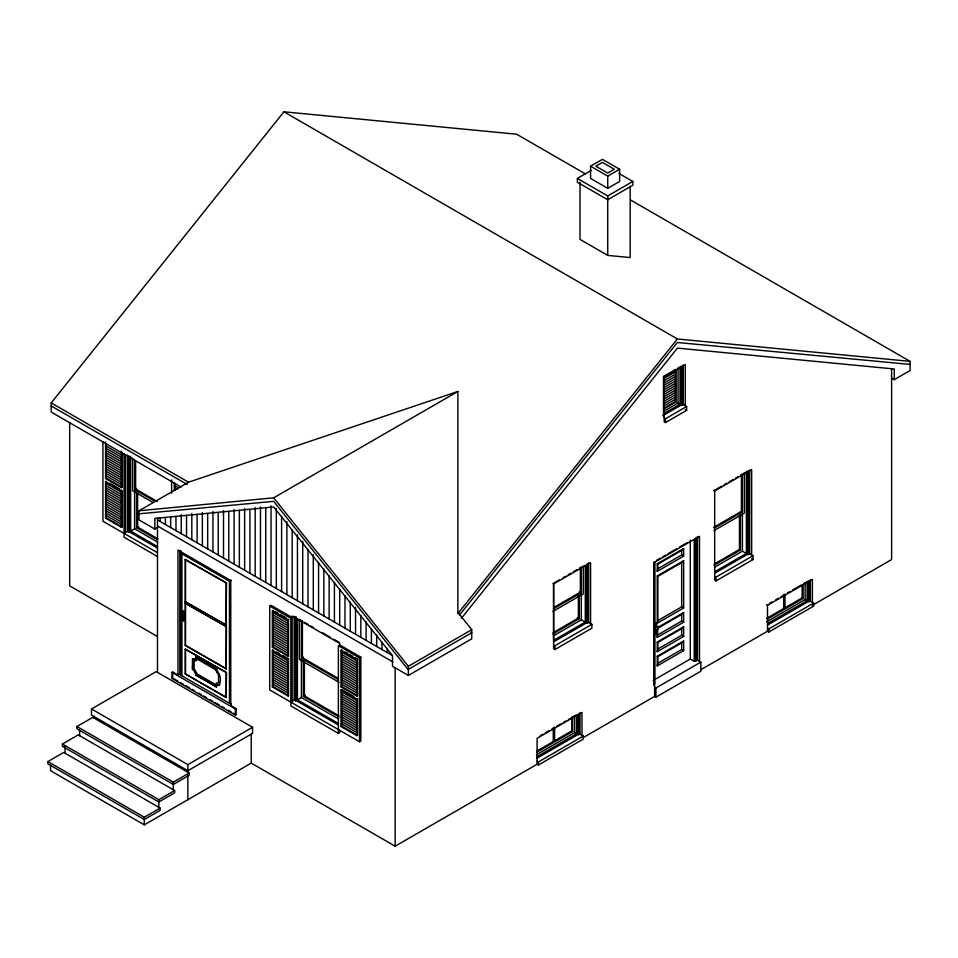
<?xml version="1.0" encoding="UTF-8"?>
<svg xmlns="http://www.w3.org/2000/svg" width="958" height="958" viewBox="0 0 958 958"><rect width="100%" height="100%" fill="white"/><g stroke="black" fill="none" stroke-linecap="round" stroke-linejoin="round"><path stroke-width="1.44" d="M47.9 761.586L47.9 763.861L144.287 819.521L160.13 810.372L160.13 808.085L63.743 752.437L47.9 761.586L144.287 817.234L160.13 808.085M62.426 744.043L62.426 746.33L158.812 801.978L174.655 792.829L174.655 790.554L78.269 734.894L62.426 744.043L158.812 799.69L174.655 790.554M76.951 726.511L76.951 728.798L173.338 784.446L189.181 775.297L189.181 773.01L92.794 717.362L76.951 726.511L173.338 782.159L189.181 773.01M122.085 526.936L121.427 527.307L105.584 518.17L105.584 481.575L121.427 490.724L122.085 490.34L122.085 526.936L106.242 517.787L106.242 481.191M105.584 441.937L105.584 478.521L106.242 478.138L106.242 443.841M154.849 529.079L154.849 518.398L273.689 506.962L392.517 655.619L392.517 666.289L408.359 675.438L471.743 638.842L471.743 629.693L458.535 613.18L457.876 613.563L457.876 391.475L188.522 482.197L139.006 510.782L139.006 519.931L154.849 529.079L157.495 527.547L157.495 517.895M173.338 789.787L173.338 784.303M174.907 490.34L174.907 483.479M229.453 703.268L229.453 581.29L181.912 553.844L181.912 611.863M177.96 675.055L177.96 550.036L230.77 580.524L230.77 705.555L236.051 708.597L236.051 714.692L235.393 715.075L172.009 678.492L172.009 672.384L172.679 672.013L177.96 675.055L179.936 673.917L181.254 674.671L181.254 551.185L180.595 551.557L180.595 675.055L230.77 704.022L231.429 703.639M273.018 686.491L273.018 649.895L272.359 650.278L272.359 686.874L288.202 696.023L288.873 695.64L273.018 686.491L272.359 686.874M288.873 619.407L288.202 619.79L272.359 610.641L272.359 647.237L273.018 646.854L273.018 610.258M357.526 735.277L341.683 726.128L341.683 689.544L341.024 689.916L341.024 726.511L356.867 735.66L357.526 735.277L357.526 698.693L356.867 699.065L341.024 689.916M341.024 686.874L341.683 686.491L341.683 649.895L341.024 650.278L341.024 686.874L356.867 696.023L357.526 695.64L357.526 659.044L355.083 657.643M553.556 641.92L586.607 622.844L588.595 622.46L591.888 624.365L591.888 628.173L554.921 649.524L553.604 648.758L553.604 583.961L590.571 562.621L590.571 623.598M578.357 594.75L578.357 618.078L553.149 632.627M552.886 633.933L579.351 618.64L579.351 595.325M585.29 565.663L585.29 622.077L581.326 619.79L581.326 594.152M586.607 622.844L586.607 564.861M587.266 623.215L587.266 563.759M588.595 622.46L588.595 562.957M630.184 186.75L630.184 257.558L607.731 255.403L607.731 198.234M583.266 737.6L654.613 696.406L654.613 562.238L699.496 536.312L699.496 661.331M891.611 378.135L894.257 379.667L910.1 370.518L910.1 361.37L630.532 199.959M219.55 684.97C221.933 675.737 218.783 675.306 216.58 668.768L196.115 656.949L195.145 659.092L192.486 659.044L192.486 669.343A4.67 2.694 60 0 1 195.779 675.055L216.245 686.874L217.538 684.551L219.55 684.97A4.67 2.694 60 0 0 216.245 686.874M657.248 571.387L657.906 568.717L657.906 564.142L657.248 563.759L683.653 548.515L683.653 556.131L657.248 571.387L657.248 563.759M657.248 623.215L657.906 620.556L657.906 576.333L657.248 575.962L683.653 560.705L683.653 607.971L657.248 623.215L657.248 575.962M657.248 637.453L657.906 628.173L681.677 614.449L683.653 612.545L683.653 622.209L657.248 637.453L657.248 629.178M657.248 651.68L657.906 649.009L657.906 642.411L657.248 642.028L683.653 626.783L683.653 636.435L657.248 651.68L657.248 642.028M657.248 665.906L657.906 663.247L657.906 656.637L657.248 656.254L683.653 641.01L683.653 650.662L657.248 665.906L657.248 656.254M181.002 486.999L51.205 412.06L51.205 402.911L283.915 111.799L516.625 134.204L585.23 173.805M457.876 613.563L677.39 338.976L910.1 361.37M459.469 615.108L677.39 342.497L910.1 364.411M461.325 618.389L677.39 348.113L894.257 368.986L894.257 379.667M653.943 627.035L655.212 625.538L656.529 625.454M657.906 564.142L681.677 550.419L683.653 548.515M657.906 576.333L681.677 562.621L683.653 560.705M657.906 642.411L681.677 628.688L683.653 626.783M657.906 656.637L681.677 642.914L683.653 641.01M590.571 166.213L602.45 159.351L619.622 169.267L619.622 181.457L607.731 188.319L590.571 178.416L590.571 166.213L607.731 176.128L619.622 169.267M618.904 173.422L632.819 181.457L632.819 185.265L607.731 199.755L577.363 182.224L577.363 178.416L591.17 170.44M577.363 178.416L607.731 195.947L632.819 181.457M105.584 478.521L121.427 487.67L122.085 487.287L122.085 452.99M134.635 459.996L134.635 489.574L136.611 488.436M105.584 518.17L106.242 517.787M124.073 533.414L127.366 531.51L129.354 531.882L157.567 548.18M130.671 456.307L130.671 531.127L134.635 528.84L157.675 542.144M136.611 492.196L136.611 527.69L138.599 526.553M139.006 510.782L273.689 497.813L457.876 391.475M226.483 626.652L185.217 603.205L226.483 626.652L226.148 668.959L185.217 645.333L185.217 559.568L226.483 583.003L226.148 625.311L185.217 601.684L226.483 625.131M185.217 559.568L226.483 583.003M230.77 580.524L231.429 580.153M180.93 611.599L182.583 610.641L183.9 611.408L183.565 620.748L182.248 619.982L180.93 611.599L182.248 612.354L183.9 611.408M182.248 619.982L183.9 620.556M185.217 645.333L226.483 668.768M185.217 649.141L226.483 672.576L226.148 697.544L185.217 673.917L185.217 649.141L226.483 672.576M663.523 416.059L663.523 376.422L670.911 372.147M671.845 371.62L675.845 369.309M678.312 367.884L680.779 366.459M663.523 376.422L664.181 376.805L685.305 364.603L685.305 405.773M91.477 708.98L156.166 671.63L252.553 727.278L252.553 733.373L187.864 770.723L91.477 715.075L91.477 708.98L187.864 764.628L252.553 727.278M269.725 606.067L271.042 605.3L292.166 617.503L290.849 618.269L269.725 606.067L269.725 689.928L359.501 741.755L360.831 741.001L360.831 657.14L339.707 644.95L338.378 645.704L338.378 733.373L290.849 705.926L290.849 618.269M663.523 378.709L675.402 371.848M663.523 380.997L675.402 374.135M663.523 383.284L675.402 376.422M663.523 385.571L675.402 378.709M192.486 659.044A4.67 2.694 60 0 0 195.779 657.14L196.115 656.949M663.523 387.858L675.402 380.997M663.523 390.146L675.402 383.284M663.523 392.433L675.402 385.571M172.009 678.492L172.679 678.108L172.679 672.013M663.523 394.72L675.402 387.858M180.595 675.055L181.254 674.671M663.523 397.007L675.402 390.146M192.486 669.343L192.809 658.853M185.217 673.917L226.483 697.352M663.523 399.294L675.402 392.433M663.523 401.582L675.402 394.72M663.523 403.869L675.402 397.007M195.779 675.055L216.58 686.682M663.523 406.156L675.402 399.294M675.402 401.582L663.523 408.443L664.181 408.815L676.061 401.953L676.061 369.944L675.402 369.56L675.402 401.582L676.061 401.953M195.779 657.14L216.58 668.768M663.415 411.545L678.048 403.102L680.024 404.24L680.024 367.656M664.181 413.389L680.024 404.24M662.864 415.676L681.342 405.006L683.329 404.623L686.623 406.527L686.623 410.347L665.499 422.538L664.181 421.783L664.181 376.805M664.181 417.963L665.499 418.73L686.623 406.527M272.359 647.237L288.202 656.386L288.873 656.002L273.018 646.854M272.359 650.278L288.202 659.427L288.873 659.044L282.778 655.535M301.411 621.311L301.411 658.29L303.387 657.14M172.009 672.384L235.393 708.98L236.051 708.597M341.024 650.278L356.867 659.427L357.526 659.044M338.378 645.704L359.501 657.906L360.831 657.14M290.849 702.118L294.154 700.214L296.13 700.597L338.461 725.026M297.447 619.024L297.447 699.831L301.411 697.544L338.545 718.979M303.387 660.912L303.387 696.406L305.374 695.257M408.359 675.438L408.359 666.289L471.743 629.693M552.946 583.578L559.292 579.913M563.112 577.71L565.651 576.237M568.202 574.776L570.74 573.303M573.279 571.83L577.099 569.627M579.638 568.166L582.189 566.693M714.021 490.58L721.649 486.173M724.2 484.7L726.739 483.239M729.278 481.766L733.098 479.563M735.636 478.102L738.187 476.629M740.726 475.168L748.354 470.761L748.354 554.61L749.671 553.856L752.976 555.76L752.976 559.568L716.009 580.907L714.68 580.153L714.68 490.963L751.659 469.612L751.659 554.993M50.546 765.238L50.546 770.723L144.287 824.85L251.236 763.107L395.151 846.201L537.091 764.245L538.42 765.011L583.314 739.097L583.314 736.043L580.009 734.139L578.033 734.523L537.055 758.173M341.024 726.511L341.683 726.128M553.868 607.432L580.332 592.152L580.332 567.375L581.326 567.95L581.326 592.727L553.604 608.737M338.378 733.373L339.707 732.607L339.707 730.068M552.886 611.432L583.314 593.876L583.314 565.986M656.505 560.37L660.349 558.155M662.912 556.682L665.475 555.197M668.037 553.724L676.995 548.551M679.557 547.066L687.233 542.635M742.414 511.919L741.42 511.356L713.698 527.355L714.68 527.93L742.414 511.919L742.414 474.952M713.973 530.624L744.39 513.069L744.39 473.001M657.906 568.717L681.677 554.993L683.653 556.131M553.437 635.884L581.326 619.79M585.29 622.077L553.604 640.375L553.604 583.961M553.604 644.95L554.921 645.704L591.888 624.365M714.237 564.023L739.444 549.473L740.438 550.036L740.438 514.542M713.961 565.316L740.438 550.036M714.524 567.28L742.414 551.185L746.378 553.473L746.378 472.665M714.68 571.77L746.378 553.473M714.632 573.315L747.695 554.227L748.354 554.61M714.68 576.333L716.009 577.099L752.976 555.76M657.906 620.556L681.677 606.833L683.653 607.971M653.619 624.556L656.589 622.844L656.589 625.502M657.248 627.789L683.653 612.545M653.619 635.226L656.589 633.513L656.589 629.514M657.906 634.783L681.677 621.059L683.653 622.209M657.906 649.009L681.677 635.286L683.653 636.435M657.906 663.247L681.677 649.524L683.653 650.662M540.276 735.732L542.839 734.247M545.401 732.774L549.245 730.559M551.796 729.074L554.359 727.601M556.921 726.116L560.765 723.901M563.328 722.428L565.879 720.943M568.441 719.47L576.129 715.027M769.406 603.444L771.956 601.971M775.8 599.756L778.363 598.271M780.926 596.798L784.77 594.583M787.32 593.098L789.883 591.625M792.446 590.14L801.415 584.967M803.966 583.494L807.81 581.266M766.508 604.737L767.502 605.312L812.396 579.386L812.396 602.259M653.2 680.443L690.263 659.044L694.215 661.331L697.52 660.194L700.825 662.098L700.825 671.247L655.931 697.161L654.613 696.406M537.33 750.773L571.758 730.894L572.74 731.469L572.74 717.746L571.758 717.171L571.758 730.894M803.151 598.451L802.157 597.876L766.508 618.461L767.502 619.024L803.151 598.451L803.151 584.727M537.091 752.054L572.74 731.469M536.396 754.748L574.728 732.607L576.704 733.756L576.704 715.458M766.795 621.718L805.127 599.588L807.115 600.738L807.115 582.44M537.091 756.628L576.704 733.756M654.613 687.257L655.931 688.012L700.825 662.098M767.502 623.598L807.115 600.738M767.466 625.155L808.432 601.492L810.408 601.109L813.713 603.025L813.713 606.067L768.819 631.993L767.502 631.226L700.789 669.75M537.091 761.203L538.42 761.957L583.314 736.043M767.502 628.173L768.819 628.939L813.713 603.025M812.396 605.312L891.611 559.568L891.611 368.794M607.731 255.403L580.009 239.392L580.009 182.224M283.915 111.799L677.39 338.976M685.305 409.581L686.623 410.347M713.698 490.388L714.68 490.963M751.659 558.801L752.976 559.568M579.351 591.589L581.326 592.727M577.363 617.503L579.351 618.64M471.025 632.34L471.743 632.747L408.359 669.343L407.641 668.923L273.689 501.345L139.006 513.823M51.205 402.911L188.522 482.197M51.205 405.964L187.229 484.497M106.242 446.129L122.085 455.278M174.907 485.766L178.559 487.873M106.242 448.416L122.085 457.565M174.907 488.053L177.338 489.454M106.242 450.703L122.085 459.852M106.242 452.99L122.085 462.139M106.242 455.278L122.085 464.426M106.242 457.565L122.085 466.714M106.242 459.852L122.085 469.001M106.242 462.139L122.085 471.276M106.242 464.426L122.085 473.563M106.242 466.714L122.085 475.851M106.242 469.001L122.085 478.138M106.242 471.288L122.085 480.425M157.316 501.537L135.617 489.011L135.617 460.906M134.635 489.574L155.052 501.369M106.242 473.563L122.085 482.712M153.136 502.543L132.647 490.724L132.647 458.08M106.242 475.851L122.085 484.999M106.242 478.138L122.085 487.287M109.895 483.299L119.654 488.927M106.242 483.479L122.085 492.628M106.242 485.766L122.085 494.915M106.242 488.053L122.085 497.202M106.242 490.34L122.085 499.489M157.495 519.931L392.517 655.619M106.242 492.628L122.085 501.776M106.242 494.915L122.085 504.064M157.495 526.026L392.804 661.882M106.242 497.202L122.085 506.351M106.242 499.489L122.085 508.638M106.242 501.776L122.085 510.925M106.242 504.064L122.085 513.213M106.242 506.351L122.085 515.5M301.878 620.82L299.315 619.347L299.435 659.427L339.12 682.347M304.452 622.305L308.296 624.52M310.859 626.005L313.422 627.49M322.403 632.675L330.103 637.118M333.947 639.333L339.084 642.303M106.242 508.638L122.085 517.787M158.022 538.911L137.605 527.128L137.605 493.107M136.611 527.69L157.028 539.486M106.242 510.925L122.085 520.074M106.242 513.213L122.085 522.361M275.461 611.671L277.904 613.072M280.335 614.485L286.43 618.006M345.335 652.015L347.778 653.416M350.209 654.829L352.652 656.23M106.242 515.5L122.085 524.649M273.018 612.545L288.873 621.694M341.683 652.182L357.526 661.331M130.671 531.127L157.555 546.647M273.018 614.832L288.873 623.981M341.683 654.47L357.526 663.619M273.018 617.12L288.873 626.269M341.683 656.757L357.526 665.906M157.471 552.694L102.937 521.212L102.937 441.77M273.018 619.407L288.873 628.556M341.683 659.044L357.526 668.193M273.018 621.694L288.873 630.843M341.683 661.331L357.526 670.48M157.471 556.502L124.073 537.222L124.073 453.972M273.018 623.981L288.873 633.13M341.683 663.619L357.526 672.767M273.018 626.269L288.873 635.417M341.683 665.906L357.526 675.055M273.018 628.556L288.873 637.705M341.683 668.193L357.526 677.342M273.018 630.843L288.873 639.992M341.683 670.48L357.526 679.629M273.018 633.13L288.873 642.279M341.683 672.767L357.526 681.916M273.018 635.417L288.873 644.566M341.683 675.055L357.526 684.204M273.018 637.705L288.873 646.854M341.683 677.342L357.526 686.491M273.018 639.992L288.873 649.141M341.683 679.629L357.526 688.778M338.138 678.348L302.405 657.715L302.405 620.736M301.411 658.29L338.425 679.653M273.018 642.279L288.873 651.428M341.683 681.916L357.526 691.065M273.018 644.566L288.873 653.715M341.683 684.204L357.526 693.352M341.683 686.491L357.526 695.64M276.682 652.015L279.113 653.416M341.683 689.544L353.873 696.574M273.018 652.182L288.873 661.331M341.683 691.832L357.526 700.981M273.018 654.47L288.873 663.619M341.683 694.119L357.526 703.268M273.018 656.757L288.873 665.906M341.683 696.406L357.526 705.543M273.018 659.044L288.873 668.193M341.683 698.693L357.526 707.83M273.018 661.331L288.873 670.48M341.683 700.981L357.526 710.117M273.018 663.619L288.873 672.767M341.683 703.268L357.526 712.405M273.018 665.906L288.873 675.055M341.683 705.555L357.526 714.692M180.93 614.641L182.248 615.407L183.565 620.748M273.018 668.193L288.873 677.342M341.683 707.83L357.526 716.979M273.018 670.48L288.873 679.629M341.683 710.117L357.526 719.266M273.018 672.767L288.873 681.916M341.683 712.405L357.526 721.554M273.018 675.055L288.873 684.204M341.683 714.692L357.526 723.841M273.018 677.342L288.873 686.491M341.683 716.979L357.526 726.128M338.845 715.722L304.381 695.831L304.381 661.81M303.387 696.406L339.132 717.039M273.018 679.629L288.873 688.778M341.683 719.266L357.526 728.415M273.018 681.916L288.873 691.065M341.683 721.554L357.526 730.703M273.018 684.204L288.873 693.352M341.683 723.841L357.526 732.99M297.447 699.831L338.425 723.482M157.172 636.375L69.683 585.865L69.683 422.286M173.973 678.851L177.853 681.09M180.439 682.587L183.026 684.084M185.613 685.569L189.492 687.82M192.079 689.305L194.666 690.802M198.546 693.041L201.132 694.538M203.719 696.035L206.305 697.52M210.185 699.759L212.772 701.256M215.358 702.753L219.238 704.992M221.825 706.489L224.412 707.974M228.291 710.213L230.878 711.71M233.465 713.207L236.051 714.692M192.809 669.151L195.145 671.618L196.115 674.863M653.667 628.819L654.601 629.538M273.689 497.813L408.359 666.289M810.408 579.674L810.408 601.109M809.091 580.536L809.091 601.875M808.432 581.578L808.432 601.492M805.127 582.704L805.127 599.588M802.157 585.53L802.157 597.876M784.997 594.068L784.997 607.779M783.68 594.822L783.68 608.546M768.819 628.939L768.819 631.993M767.502 605.312L767.502 631.226M749.671 469.947L749.671 553.856M747.695 471.851L747.695 554.227M742.414 513.38L742.414 551.185M741.42 474.378L741.42 511.356M739.444 515.452L739.444 549.473M716.009 577.099L716.009 580.907M697.52 536.66L697.52 660.194M696.203 537.462L696.203 660.96M695.544 538.564L695.544 660.577M694.215 539.366L694.215 661.331M690.263 540.049L690.263 659.044M683.329 364.926L683.329 404.623M682.012 365.752L682.012 405.39M681.677 550.419L681.677 554.993M681.677 562.621L681.677 606.833M681.677 614.449L681.677 621.059M681.677 628.688L681.677 635.286M681.677 642.914L681.677 649.524M681.342 366.83L681.342 405.006M678.048 367.968L678.048 403.102M665.499 418.73L665.499 422.538M655.931 688.012L655.931 697.161M654.613 562.238L654.613 684.204M653.943 561.855L653.943 685.353M607.731 176.128L607.731 188.319M607.731 195.947L607.731 199.755M581.985 735.277L581.985 712.417L537.091 738.331L537.091 764.245M580.009 712.692L580.009 734.139M578.692 713.554L578.692 734.894M578.033 714.596L578.033 734.523M574.728 715.722L574.728 732.607M554.921 645.704L554.921 649.524M554.586 727.086L554.586 740.809M553.269 727.852L553.269 741.564M538.42 761.957L538.42 765.011M395.151 667.738L395.151 846.201M387.236 648.374L387.236 652.566M381.955 642.028L381.955 649.524M376.674 635.118L376.674 646.47M371.393 628.723L371.393 643.417M366.112 621.946L366.112 640.375M360.831 615.479L360.831 637.321M359.501 657.906L359.501 741.755M356.867 659.427L356.867 696.023M356.867 699.065L356.867 735.66M355.55 607.504L355.55 634.268M350.269 602.259L350.269 631.226M344.988 595.732L344.988 628.173M339.707 589.206L339.707 625.119M339.707 644.95L339.707 643.417L292.166 615.982L292.166 701.352M334.414 582.5L334.414 622.077M329.133 575.95L329.133 619.024M323.852 569.268L323.852 615.982M318.571 562.717L318.571 612.928M313.29 554.67L313.29 609.875M308.009 549.485L308.009 606.833M302.728 541.438L302.728 603.779M301.411 659.739L301.411 697.544M297.447 534.863L297.447 600.726M296.13 616.736L296.13 700.597M295.471 617.12L295.471 700.981M294.154 616.305L294.154 700.214M292.166 529.69L292.166 597.684M288.202 619.79L288.202 656.386M288.202 659.427L288.202 696.023M286.885 521.631L286.885 594.631M281.604 516.458L281.604 591.589M276.323 508.411L276.323 588.535M271.042 505.944L271.042 585.482M265.761 507.944L265.761 582.44M260.48 506.962L260.48 579.386M255.199 507.477L255.199 576.333M251.236 734.067L251.236 763.107M249.918 509.464L249.918 573.291M244.637 508.494L244.637 570.238M239.356 510.494L239.356 567.184M235.393 708.98L235.393 715.075M234.075 509.512L234.075 564.142M228.794 511.476L228.794 561.089M226.148 583.194L226.148 668.959M226.148 672.767L226.148 697.544M223.513 510.518L223.513 558.047M218.232 512.494L218.232 554.993M212.951 511.536L212.951 551.94M207.67 513.512L207.67 548.898M202.377 512.554L202.377 545.844M197.097 514.542L197.097 542.791M191.816 513.572L191.816 539.749M187.864 764.628L187.864 772.256M187.864 776.016L187.864 799.69M186.535 515.476L186.535 536.696M185.553 559.376L185.553 601.492M185.553 603.013L185.553 645.141M185.553 648.949L185.553 673.725M182.248 612.354L182.248 615.407M181.912 616.317L181.912 675.821M181.254 514.59L181.254 533.642M179.936 550.383L179.936 673.917M175.973 516.482L175.973 530.6M174.248 483.036L174.248 490.352M173.338 782.159L173.338 784.446M171.602 479.946L171.602 493.178M170.692 517.092L170.692 527.547M165.411 517.512L165.411 524.505M160.13 517.835L160.13 521.451M158.812 799.69L158.812 807.319M157.495 527.547L157.495 672.384M144.287 817.234L144.287 824.85M134.635 491.035L134.635 528.84M129.354 456.858L129.354 531.882M128.695 455.769L128.695 532.265M127.366 454.954L127.366 531.51M125.39 454.679L125.39 532.648M121.427 451.086L121.427 487.67M121.427 490.724L121.427 527.307M94.112 716.093L94.112 718.129M79.586 730.176L79.586 735.66M65.06 746.33L65.06 753.192M219.55 674.671A4.67 2.694 60 0 1 216.245 668.959M655.523 627.957L655.26 629.741L656.182 630.46L657.619 629.574L658.11 626.364L656.793 626.46L655.523 627.957M197.24 659.128L196.091 660.721L194.127 660.912L194.127 668.612L197.24 673.989L215.454 684.515L216.604 682.91L218.556 682.719L218.556 675.019L215.454 669.642L197.24 659.128M602.45 162.405L595.852 166.213L607.731 173.075L614.341 169.267L602.45 162.405M654.937 629.885L654.278 633.322L654.937 629.885"/></g></svg>
